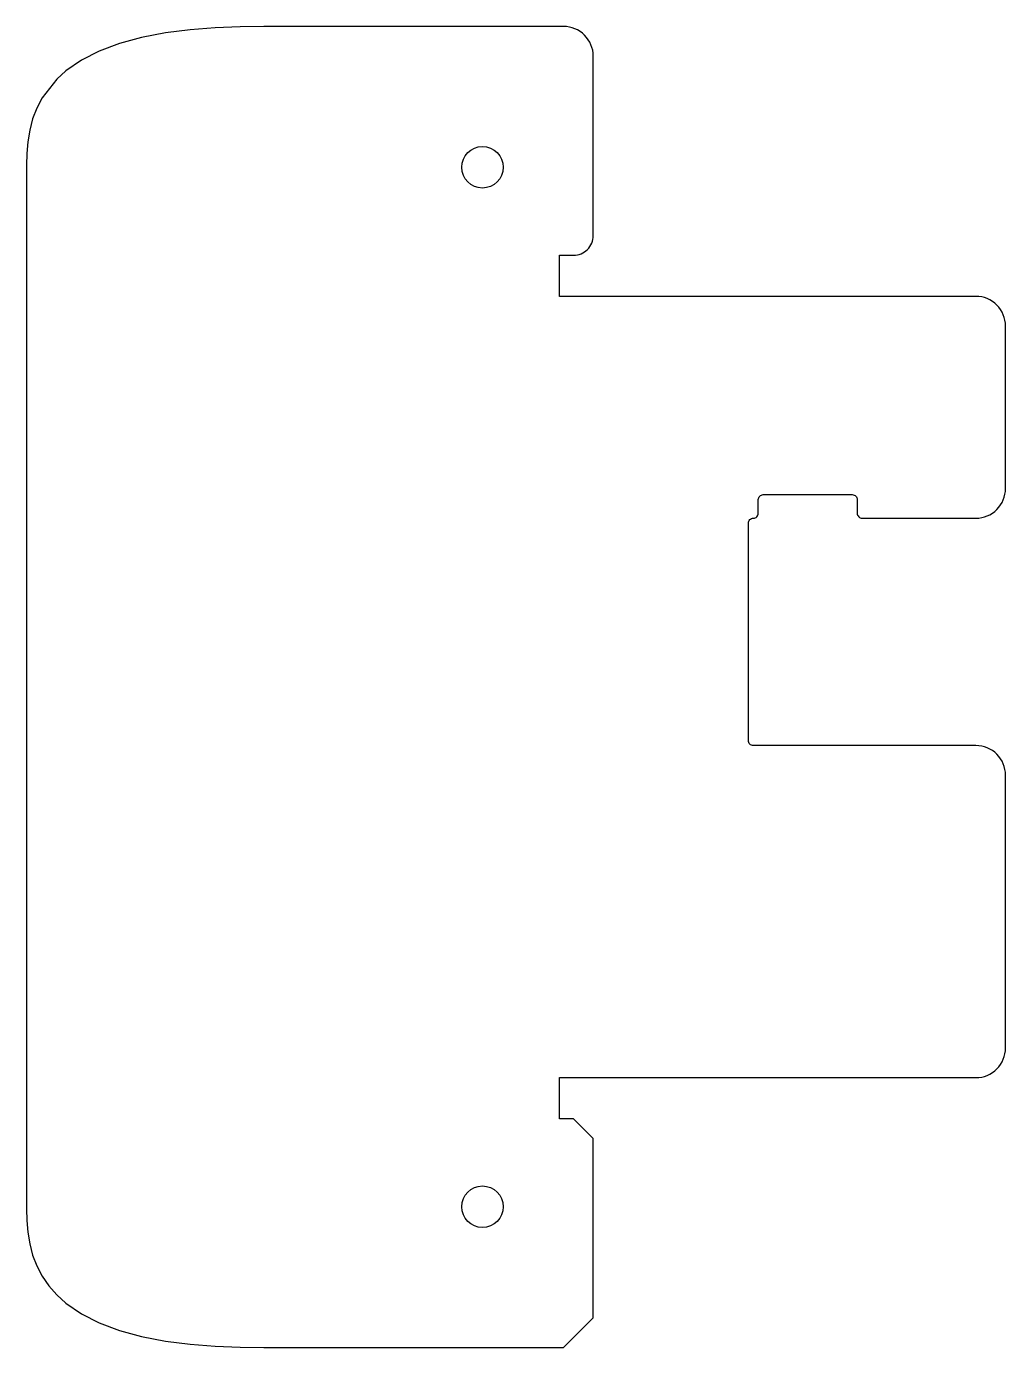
# Model space of a CAD drawing. Header units: millimetres. Extents: x -57 to 42, y -67 to 67.
import ezdxf

# ---------------------------------------------------------------- set-up
doc = ezdxf.new("R2010")
doc.units = ezdxf.units.MM

msp = doc.modelspace()

# ---------------------------------------------------------------- linework, layer by layer
msp.add_lwpolyline([(-3.59, -39.5), (38.5, -39.5, 0.414214), (41.5, -36.5), (41.5, -8.92, 0.414214), (38.5, -5.92), (16, -5.92, -0.414214), (15.5, -5.42), (15.5, 16.57, -0.414214), (16, 17.07, 0.414214), (16.5, 17.57), (16.5, 18.95, -0.414214), (17, 19.45), (26, 19.45, -0.414214), (26.5, 18.95), (26.5, 17.57, 0.414214), (27, 17.07), (38.5, 17.07, 0.414214), (41.5, 20.07), (41.5, 36.5, 0.414214), (38.5, 39.5), (-3.59, 39.5), (-3.59, 43.65), (-2.19, 43.65, 0.414214), (-0.19, 45.65), (-0.19, 63.79, 0.414214), (-3.19, 66.79), (-33.5, 66.79), (-35.89, 66.77), (-38.4, 66.66), (-40.95, 66.45), (-43.45, 66.13), (-45.85, 65.66), (-48.09, 65.06), (-50.13, 64.29), (-51.94, 63.38), (-53.5, 62.31), (-54.44, 61.46), (-55.92, 59.56), (-56.46, 58.53), (-56.87, 57.44), (-57.17, 56.31), (-57.37, 55.14), (-57.47, 53.96), (-57.5, 52.76), (-57.5, -52.76), (-57.47, -53.96), (-57.37, -55.14), (-57.17, -56.31), (-56.87, -57.44), (-56.46, -58.53), (-55.92, -59.56), (-55.25, -60.55), (-54.44, -61.46), (-53.5, -62.31), (-51.94, -63.38), (-50.13, -64.29), (-48.09, -65.06), (-45.85, -65.66), (-43.45, -66.13), (-40.95, -66.45), (-38.4, -66.66), (-35.89, -66.77), (-33.5, -66.79), (-3.19, -66.79), (-0.19, -63.79), (-0.19, -45.65), (-2.19, -43.65), (-3.59, -43.65), (-3.59, -39.5)], format="xyb", close=True)
for centre in [(-11.39, 52.55), (-11.39, -52.55)]:
    msp.add_circle(centre, 2.1)

doc.saveas('drawing.dxf')
